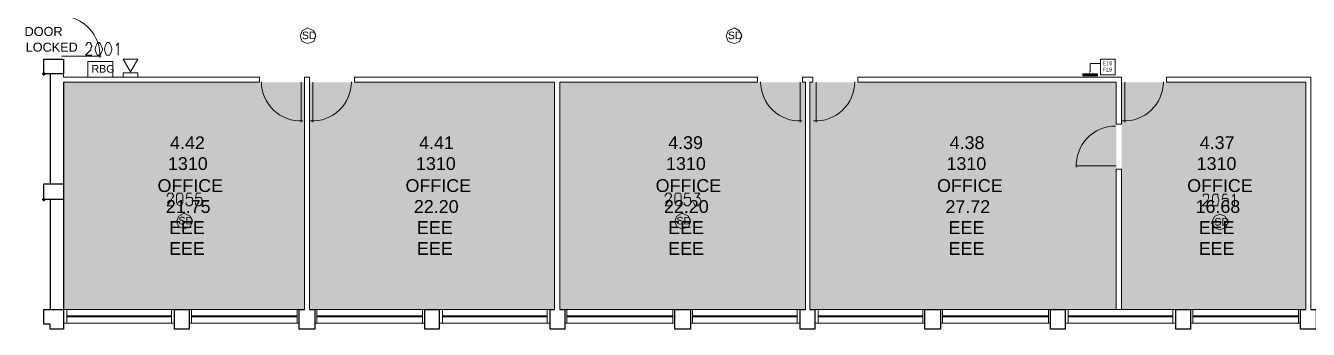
# Model space of a CAD drawing. Header units: millimetres. Extents: x 0 to 90.7, y 0 to 64.4.
# Drawn here: x 0.02 to 25.97, y 21.38 to 27.52 of the extents above; entities that cross this region are included whole.
import ezdxf

# ---------------------------------------------------------------- set-up
doc = ezdxf.new("R2010")
doc.units = ezdxf.units.MM
for name, color, linetype, true_color in [('PDF_014404$_ps_FIRE_ACCESS', 7, 'Continuous', 0x37dd00), ('PDF_014404$_ps_FIRE_ALARM', 7, 'Continuous', 0x37dd00), ('PDF_014404$HL-TMP', 7, 'Continuous', 0x800000)]:
    doc.layers.add(name, color=color, linetype=linetype, true_color=true_color)
for name, color, linetype in [('PDF_014404$_ps_TEXTBOLD$FIRE', 2, 'Continuous'), ('PDF_014404$BL', 7, 'Continuous'), ('PDF_014404$DR', 7, 'Continuous'), ('PDF_014404$FI-DSG', 7, 'Continuous'), ('PDF_014404$WA', 7, 'Continuous'), ('PDF_014404$WA-COL', 7, 'Continuous'), ('PDF_014404$WA-EXT', 7, 'Continuous'), ('PDF_014404$WN', 7, 'Continuous'), ('PDF_Text', 7, 'Continuous')]:
    doc.layers.add(name, color=color, linetype=linetype)
doc.styles.add('PDF ArialMT', font='arial.ttf')

msp = doc.modelspace()

# ---------------------------------------------------------------- hatches: boundary and pattern name
at = {"layer": 'PDF_014404$WA-COL', "transparency": 33554559}
for points in [[(0.388, 26.588), (0.367, 26.567), (0.346, 26.545), (0.367, 26.524), (0.388, 26.503), (0.409, 26.524), (0.431, 26.545), (0.409, 26.567)], [(0.388, 24.048), (0.367, 24.026), (0.346, 24.005), (0.367, 23.984), (0.388, 23.963), (0.409, 23.984), (0.431, 24.005), (0.409, 24.026)]]:
    msp.add_hatch(color=256, dxfattribs=at).paths.add_polyline_path(points)

# ---------------------------------------------------------------- linework, layer by layer
at = {"layer": 'PDF_014404$_ps_FIRE_ACCESS', "lineweight": 0}
for points in [[(5.722, 27.159), (5.849, 27.202), (5.892, 27.307), (5.849, 27.413), (5.722, 27.477), (5.616, 27.413), (5.574, 27.307), (5.616, 27.202)], [(14.358, 27.159), (14.464, 27.202), (14.507, 27.307), (14.464, 27.413), (14.358, 27.477), (14.231, 27.413), (14.189, 27.307), (14.231, 27.202)], [(2.293, 26.842), (1.997, 26.842), (2.145, 26.588)], [(1.997, 26.567), (1.997, 26.482), (2.293, 26.482), (2.293, 26.567)], [(3.225, 23.413), (3.352, 23.455), (3.394, 23.561), (3.352, 23.667), (3.225, 23.73), (3.119, 23.667), (3.076, 23.561), (3.119, 23.455)], [(13.3, 23.413), (13.427, 23.455), (13.469, 23.561), (13.427, 23.667), (13.3, 23.73), (13.194, 23.667), (13.152, 23.561), (13.194, 23.455)], [(24.18, 23.391), (24.286, 23.434), (24.349, 23.54), (24.286, 23.667), (24.18, 23.709), (24.074, 23.667), (24.011, 23.54), (24.074, 23.434)]]:
    msp.add_lwpolyline(points, close=True, dxfattribs=at)
at = {"layer": 'PDF_014404$_ps_FIRE_ALARM', "lineweight": 0}
msp.add_lwpolyline([(1.785, 26.482), (1.785, 26.799), (1.277, 26.799), (1.277, 26.482)], close=True, dxfattribs=at)
at = {"layer": 'PDF_014404$_ps_TEXTBOLD$FIRE', "lineweight": 20}
for points in [[(1.235, 27.117), (1.256, 27.138), (1.256, 27.159), (1.277, 27.18), (1.32, 27.18), (1.341, 27.159), (1.341, 27.138), (1.362, 27.117), (1.362, 27.096), (1.341, 27.075), (1.341, 27.032), (1.235, 26.926), (1.362, 26.926)], [(1.849, 27.117), (1.87, 27.138), (1.891, 27.18), (1.891, 26.926)], [(2.886, 24.069), (2.886, 24.09), (2.907, 24.111), (2.907, 24.132), (2.928, 24.132), (2.971, 24.132), (2.992, 24.132), (2.992, 24.111), (3.013, 24.09), (3.013, 24.069), (2.992, 24.048), (2.971, 24.005), (2.886, 23.878), (3.013, 23.878)], [(3.373, 24.132), (3.288, 24.132), (3.267, 24.026), (3.288, 24.048), (3.309, 24.048), (3.352, 24.048), (3.373, 24.048), (3.394, 24.026), (3.394, 23.984), (3.394, 23.963), (3.394, 23.921), (3.373, 23.899), (3.352, 23.878), (3.309, 23.878), (3.288, 23.899), (3.267, 23.899), (3.267, 23.942)], [(3.563, 24.132), (3.479, 24.132), (3.457, 24.026), (3.479, 24.048), (3.5, 24.048), (3.542, 24.048), (3.563, 24.048), (3.584, 24.026), (3.584, 23.984), (3.584, 23.963), (3.584, 23.921), (3.563, 23.899), (3.542, 23.878), (3.5, 23.878), (3.479, 23.899), (3.457, 23.899), (3.457, 23.942)], [(12.961, 24.069), (12.961, 24.09), (12.983, 24.111), (12.983, 24.132), (13.004, 24.132), (13.046, 24.132), (13.067, 24.132), (13.067, 24.111), (13.088, 24.09), (13.088, 24.069), (13.067, 24.048), (13.046, 24.005), (12.961, 23.878), (13.088, 23.878)], [(13.448, 24.132), (13.364, 24.132), (13.342, 24.026), (13.364, 24.048), (13.385, 24.048), (13.427, 24.048), (13.448, 24.048), (13.469, 24.026), (13.469, 23.984), (13.469, 23.963), (13.469, 23.921), (13.448, 23.899), (13.427, 23.878), (13.385, 23.878), (13.364, 23.899), (13.342, 23.899), (13.342, 23.942)], [(13.554, 24.132), (13.66, 24.132), (13.596, 24.048), (13.639, 24.048), (13.66, 24.026), (13.681, 23.984), (13.681, 23.963), (13.66, 23.921), (13.639, 23.899), (13.618, 23.878), (13.575, 23.878), (13.554, 23.899), (13.533, 23.942)], [(23.841, 24.069), (23.841, 24.09), (23.863, 24.111), (23.884, 24.111), (23.926, 24.111), (23.947, 24.09), (23.947, 24.069), (23.947, 24.048), (23.947, 24.026), (23.926, 23.984), (23.82, 23.878), (23.968, 23.878)], [(24.328, 24.111), (24.244, 24.111), (24.222, 24.005), (24.244, 24.026), (24.265, 24.026), (24.286, 24.026), (24.328, 24.026), (24.349, 24.005), (24.349, 23.963), (24.349, 23.942), (24.349, 23.899), (24.328, 23.878), (24.286, 23.878), (24.265, 23.878), (24.244, 23.878), (24.222, 23.899), (24.222, 23.921)], [(24.434, 24.069), (24.455, 24.09), (24.476, 24.111), (24.476, 23.878)]]:
    msp.add_lwpolyline(points, dxfattribs=at)
for points in [[(1.489, 27.18), (1.468, 27.159), (1.447, 27.117), (1.425, 27.053), (1.425, 27.032), (1.447, 26.969), (1.468, 26.926), (1.489, 26.926), (1.51, 26.926), (1.531, 26.926), (1.552, 26.969), (1.574, 27.032), (1.574, 27.053), (1.552, 27.117), (1.531, 27.159), (1.51, 27.18)], [(1.679, 27.18), (1.658, 27.159), (1.637, 27.117), (1.616, 27.053), (1.616, 27.032), (1.637, 26.969), (1.658, 26.926), (1.679, 26.926), (1.701, 26.926), (1.722, 26.926), (1.743, 26.969), (1.764, 27.032), (1.764, 27.053), (1.743, 27.117), (1.722, 27.159), (1.701, 27.18)], [(3.14, 24.132), (3.098, 24.132), (3.076, 24.09), (3.076, 24.026), (3.076, 23.984), (3.076, 23.942), (3.098, 23.899), (3.14, 23.878), (3.182, 23.899), (3.203, 23.942), (3.203, 23.984), (3.203, 24.026), (3.203, 24.09), (3.182, 24.132)], [(13.215, 24.132), (13.173, 24.132), (13.152, 24.09), (13.152, 24.026), (13.152, 23.984), (13.152, 23.942), (13.173, 23.899), (13.215, 23.878), (13.237, 23.878), (13.258, 23.899), (13.279, 23.942), (13.279, 23.984), (13.279, 24.026), (13.279, 24.09), (13.258, 24.132), (13.237, 24.132)], [(24.074, 24.111), (24.053, 24.111), (24.032, 24.069), (24.032, 24.005), (24.032, 23.984), (24.032, 23.921), (24.053, 23.878), (24.074, 23.878), (24.095, 23.878), (24.138, 23.878), (24.138, 23.921), (24.159, 23.984), (24.159, 24.005), (24.138, 24.069), (24.138, 24.111), (24.095, 24.111)]]:
    msp.add_lwpolyline(points, close=True, dxfattribs=at)
at = {"layer": 'PDF_014404$BL', "lineweight": 9}
for points in [[(3.034, 21.783), (0.79, 21.783)], [(5.553, 21.783), (3.33, 21.783)], [(8.093, 21.783), (5.87, 21.783)], [(10.633, 21.783), (8.389, 21.783)], [(13.152, 21.783), (10.929, 21.783)], [(15.692, 21.783), (13.469, 21.783)], [(18.211, 21.783), (15.988, 21.783)], [(20.751, 21.783), (18.528, 21.783)], [(23.291, 21.783), (21.047, 21.783)], [(25.81, 21.783), (23.587, 21.783)], [(0.79, 21.508), (3.034, 21.508)], [(3.33, 21.508), (5.553, 21.508)], [(5.87, 21.508), (8.093, 21.508)], [(8.389, 21.508), (10.633, 21.508)], [(10.929, 21.508), (13.152, 21.508)], [(13.469, 21.508), (15.692, 21.508)], [(15.988, 21.508), (18.211, 21.508)], [(18.528, 21.508), (20.751, 21.508)], [(21.047, 21.508), (23.291, 21.508)], [(23.587, 21.508), (25.81, 21.508)]]:
    msp.add_lwpolyline(points, dxfattribs=at)
at = {"layer": 'PDF_014404$DR', "lineweight": 0}
for points in [[(0.748, 26.905), (1.552, 26.905), (0.748, 26.905)], [(5.595, 26.376), (5.595, 25.572), (5.595, 26.376)], [(5.828, 26.376), (5.828, 25.572), (5.828, 26.376)], [(15.692, 26.376), (15.692, 25.572), (15.692, 26.376)], [(16.01, 26.376), (16.01, 25.572), (16.01, 26.376)], [(22.254, 26.376), (22.254, 25.572), (22.254, 26.376)], [(22.084, 24.683), (21.28, 24.683), (22.084, 24.683)]]:
    msp.add_lwpolyline(points, dxfattribs=at)
for centre, start, end in [((0.731, 26.919), 357.0447, 90), ((5.585, 26.387), 179.9998, 272.9555), ((5.818, 26.387), 267.0445, 0.0002), ((15.681, 26.387), 179.9998, 272.9555), ((15.999, 26.387), 267.0445, 0.0002), ((22.243, 26.387), 267.0445, 0.0002), ((22.068, 24.697), 90, 182.9553)]:
    msp.add_arc(centre, 0.794, start, end, dxfattribs=at)
at = {"layer": 'PDF_014404$FI-DSG', "lineweight": 9}
msp.add_lwpolyline([(21.555, 26.588), (21.555, 26.757), (21.682, 26.757), (21.767, 26.757)], dxfattribs=at)
for points in [[(21.767, 26.842), (22.063, 26.842), (22.063, 26.524), (21.767, 26.524)], [(21.703, 26.545), (21.407, 26.545), (21.407, 26.503), (21.703, 26.503)]]:
    msp.add_lwpolyline(points, close=True, dxfattribs=at)
at = {"layer": 'PDF_014404$FI-DSG', "transparency": 33554559}
for points in [[(21.703, 26.545), (21.407, 26.545), (21.703, 26.503)], [(21.407, 26.545), (21.703, 26.503), (21.407, 26.503)], [(21.555, 26.588), (21.555, 26.545), (21.534, 26.588)]]:
    msp.add_solid(points, dxfattribs=at)
at = {"layer": 'PDF_014404$HL-TMP', "transparency": 33554559}
for points in [[(5.659, 26.376), (0.79, 26.376), (5.659, 21.783)], [(0.79, 26.376), (5.659, 21.783), (0.79, 21.783)], [(10.718, 26.376), (5.765, 26.376), (10.718, 21.783)], [(5.765, 26.376), (10.718, 21.783), (5.765, 21.783)], [(15.798, 26.376), (10.824, 26.376), (15.798, 21.783)], [(10.824, 26.376), (15.798, 21.783), (10.824, 21.783)], [(22.084, 26.376), (15.883, 26.376), (22.084, 21.783)], [(15.883, 26.376), (22.084, 21.783), (15.883, 21.783)], [(25.916, 26.376), (22.19, 26.376), (25.916, 21.783)], [(22.19, 26.376), (25.916, 21.783), (22.19, 21.783)]]:
    msp.add_solid(points, dxfattribs=at)
at = {"layer": 'PDF_014404$WA', "lineweight": 20}
for points in [[(0.79, 26.545), (0.79, 26.482), (4.749, 26.482), (4.749, 26.376), (0.79, 26.376)], [(5.659, 21.783), (5.659, 26.482), (5.765, 26.482), (5.765, 21.783)], [(10.718, 21.783), (10.718, 26.376), (6.675, 26.376), (6.675, 26.482), (10.781, 26.482), (14.824, 26.482), (14.824, 26.376), (10.824, 26.376), (10.824, 21.783)], [(15.883, 21.783), (15.883, 26.376), (15.946, 26.376), (15.946, 26.482), (15.734, 26.482), (15.734, 26.376), (15.798, 26.376), (15.798, 21.783)], [(25.916, 21.783), (25.916, 26.376), (23.101, 26.376), (23.101, 26.482), (26.022, 26.482), (26.022, 21.783)], [(22.084, 21.783), (22.084, 24.619), (22.19, 24.619), (22.19, 21.783)]]:
    msp.add_lwpolyline(points, dxfattribs=at)
msp.add_lwpolyline([(22.084, 25.529), (22.084, 26.376), (16.856, 26.376), (16.856, 26.482), (22.19, 26.482), (22.19, 25.529)], close=True, dxfattribs=at)
at = {"layer": 'PDF_014404$WA-COL', "lineweight": 25}
for points in [[(0.388, 26.545), (0.388, 26.842), (0.79, 26.842), (0.79, 26.545)], [(0.388, 24.005), (0.388, 24.323), (0.79, 24.323), (0.79, 24.005)], [(0.388, 21.783), (0.79, 21.783), (0.79, 21.381), (0.515, 21.381), (0.515, 21.486), (0.388, 21.486)], [(3.034, 21.783), (3.33, 21.783), (3.33, 21.381), (3.034, 21.381)], [(8.093, 21.783), (8.389, 21.783), (8.389, 21.381), (8.093, 21.381)], [(13.152, 21.783), (13.469, 21.783), (13.469, 21.381), (13.152, 21.381)], [(18.211, 21.783), (18.528, 21.783), (18.528, 21.381), (18.211, 21.381)], [(20.751, 21.783), (21.047, 21.783), (21.047, 21.381), (20.751, 21.381)], [(23.291, 21.783), (23.587, 21.783), (23.587, 21.381), (23.291, 21.381)]]:
    msp.add_lwpolyline(points, close=True, dxfattribs=at)
for points in [[(5.765, 21.783), (5.87, 21.783), (5.87, 21.381), (5.553, 21.381), (5.553, 21.783), (5.659, 21.783)], [(10.824, 21.783), (10.929, 21.783), (10.929, 21.381), (10.633, 21.381), (10.633, 21.783), (10.718, 21.783)], [(15.883, 21.783), (15.988, 21.783), (15.988, 21.381), (15.692, 21.381), (15.692, 21.783), (15.798, 21.783)], [(26.022, 21.783), (26.127, 21.783), (26.127, 21.381), (25.81, 21.381), (25.81, 21.783), (25.916, 21.783)]]:
    msp.add_lwpolyline(points, dxfattribs=at)
at = {"layer": 'PDF_014404$WA-EXT', "lineweight": 25}
for points in [[(0.515, 26.545), (0.515, 24.323)], [(0.79, 26.376), (0.79, 24.323)], [(0.515, 24.005), (0.515, 21.783)], [(0.79, 24.005), (0.79, 21.783)]]:
    msp.add_lwpolyline(points, dxfattribs=at)
at = {"layer": 'PDF_014404$WN', "lineweight": 0}
for points in [[(0.79, 21.783), (0.79, 21.508)], [(0.854, 21.783), (0.854, 21.508)], [(0.854, 21.656), (2.971, 21.656)], [(0.854, 21.635), (2.971, 21.635)], [(2.971, 21.508), (2.971, 21.783)], [(3.034, 21.508), (3.034, 21.783)], [(3.33, 21.783), (3.33, 21.508)], [(3.373, 21.783), (3.373, 21.508)], [(3.373, 21.656), (5.511, 21.656)], [(3.373, 21.635), (5.511, 21.635)], [(5.511, 21.508), (5.511, 21.783)], [(5.553, 21.508), (5.553, 21.783)], [(5.87, 21.783), (5.87, 21.508)], [(5.913, 21.783), (5.913, 21.508)], [(5.913, 21.656), (8.051, 21.656)], [(5.913, 21.635), (8.051, 21.635)], [(8.051, 21.508), (8.051, 21.783)], [(8.093, 21.508), (8.093, 21.783)], [(8.389, 21.783), (8.389, 21.508)], [(8.453, 21.783), (8.453, 21.508)], [(8.453, 21.656), (10.57, 21.656)], [(8.453, 21.635), (10.57, 21.635)], [(10.57, 21.508), (10.57, 21.783)], [(10.633, 21.508), (10.633, 21.783)], [(10.929, 21.783), (10.929, 21.508)], [(10.972, 21.783), (10.972, 21.508)], [(10.972, 21.656), (13.11, 21.656)], [(10.972, 21.635), (13.11, 21.635)], [(13.11, 21.508), (13.11, 21.783)], [(13.152, 21.508), (13.152, 21.783)], [(13.469, 21.783), (13.469, 21.508)], [(13.512, 21.783), (13.512, 21.508)], [(13.512, 21.656), (15.629, 21.656)], [(13.512, 21.635), (15.629, 21.635)], [(15.629, 21.508), (15.629, 21.783)], [(15.692, 21.508), (15.692, 21.783)], [(15.988, 21.783), (15.988, 21.508)], [(16.052, 21.783), (16.052, 21.508)], [(16.052, 21.656), (18.169, 21.656)], [(16.052, 21.635), (18.169, 21.635)], [(18.169, 21.508), (18.169, 21.783)], [(18.211, 21.508), (18.211, 21.783)], [(18.528, 21.783), (18.528, 21.508)], [(18.571, 21.783), (18.571, 21.508)], [(18.571, 21.656), (20.709, 21.656)], [(18.571, 21.635), (20.709, 21.635)], [(20.709, 21.508), (20.709, 21.783)], [(20.751, 21.508), (20.751, 21.783)], [(21.047, 21.783), (21.047, 21.508)], [(21.111, 21.783), (21.111, 21.508)], [(21.111, 21.656), (23.228, 21.656)], [(21.111, 21.635), (23.228, 21.635)], [(23.228, 21.508), (23.228, 21.783)], [(23.291, 21.508), (23.291, 21.783)], [(23.587, 21.783), (23.587, 21.508)], [(23.63, 21.783), (23.63, 21.508)], [(23.63, 21.656), (25.768, 21.656)], [(23.63, 21.635), (25.768, 21.635)], [(25.768, 21.508), (25.768, 21.783)], [(25.81, 21.508), (25.81, 21.783)]]:
    msp.add_lwpolyline(points, dxfattribs=at)

# ---------------------------------------------------------------- texts
at = {"layer": 'PDF_Text', "attachment_point": 4, "style": 'PDF ArialMT'}
for s, insert, char_height in [('DOOR', (0, 27.402), 0.1834), ('LOCKED', (0.022, 27.084), 0.1834), ('E16', (21.803, 26.759), 0.0815), ('F19', (21.803, 26.632), 0.0815), ('4.42', (2.943, 25.153), 0.2588), ('4.41', (7.981, 25.153), 0.2588), ('4.39', (13.019, 25.153), 0.2588), ('4.38', (18.713, 25.153), 0.2588), ('4.37', (23.772, 25.153), 0.2588), ('1310', (2.9, 24.73), 0.2588), ('1310', (7.917, 24.73), 0.2588), ('1310', (12.976, 24.73), 0.2588), ('1310', (18.649, 24.73), 0.2588), ('1310', (23.709, 24.73), 0.2588), ('OFFICE', (2.689, 24.285), 0.2588), ('OFFICE', (7.706, 24.285), 0.2588), ('OFFICE', (12.765, 24.285), 0.2588), ('OFFICE', (18.459, 24.285), 0.2588), ('OFFICE', (23.518, 24.285), 0.2588), ('21.75', (2.858, 23.862), 0.2588), ('22.20', (7.875, 23.862), 0.2588), ('22.20', (12.934, 23.862), 0.2588), ('27.72', (18.628, 23.862), 0.2588), ('16.68', (23.687, 23.862), 0.2588), ('EEE', (2.922, 23.439), 0.2588), ('EEE', (7.938, 23.439), 0.2588), ('EEE', (13.019, 23.439), 0.2588), ('EEE', (18.692, 23.439), 0.2588), ('EEE', (23.751, 23.439), 0.2588), ('EEE', (2.922, 23.015), 0.2588), ('EEE', (7.938, 23.015), 0.2588), ('EEE', (13.019, 23.015), 0.2588), ('EEE', (18.692, 23.015), 0.2588), ('EEE', (23.751, 23.015), 0.2588)]:
    msp.add_mtext(s, dxfattribs=dict(at, insert=insert, char_height=char_height))
at = {"layer": 'PDF_Text', "color": 2, "char_height": 0.1528, "attachment_point": 4, "style": 'PDF ArialMT'}
for s, insert in [('SD', (5.61, 27.323)), ('SD', (14.225, 27.323)), ('RBG', (1.355, 26.646)), ('SD', (3.112, 23.577)), ('SD', (13.188, 23.577)), ('SD', (24.068, 23.555))]:
    msp.add_mtext(s, dxfattribs=dict(at, insert=insert))

doc.saveas('drawing.dxf')
